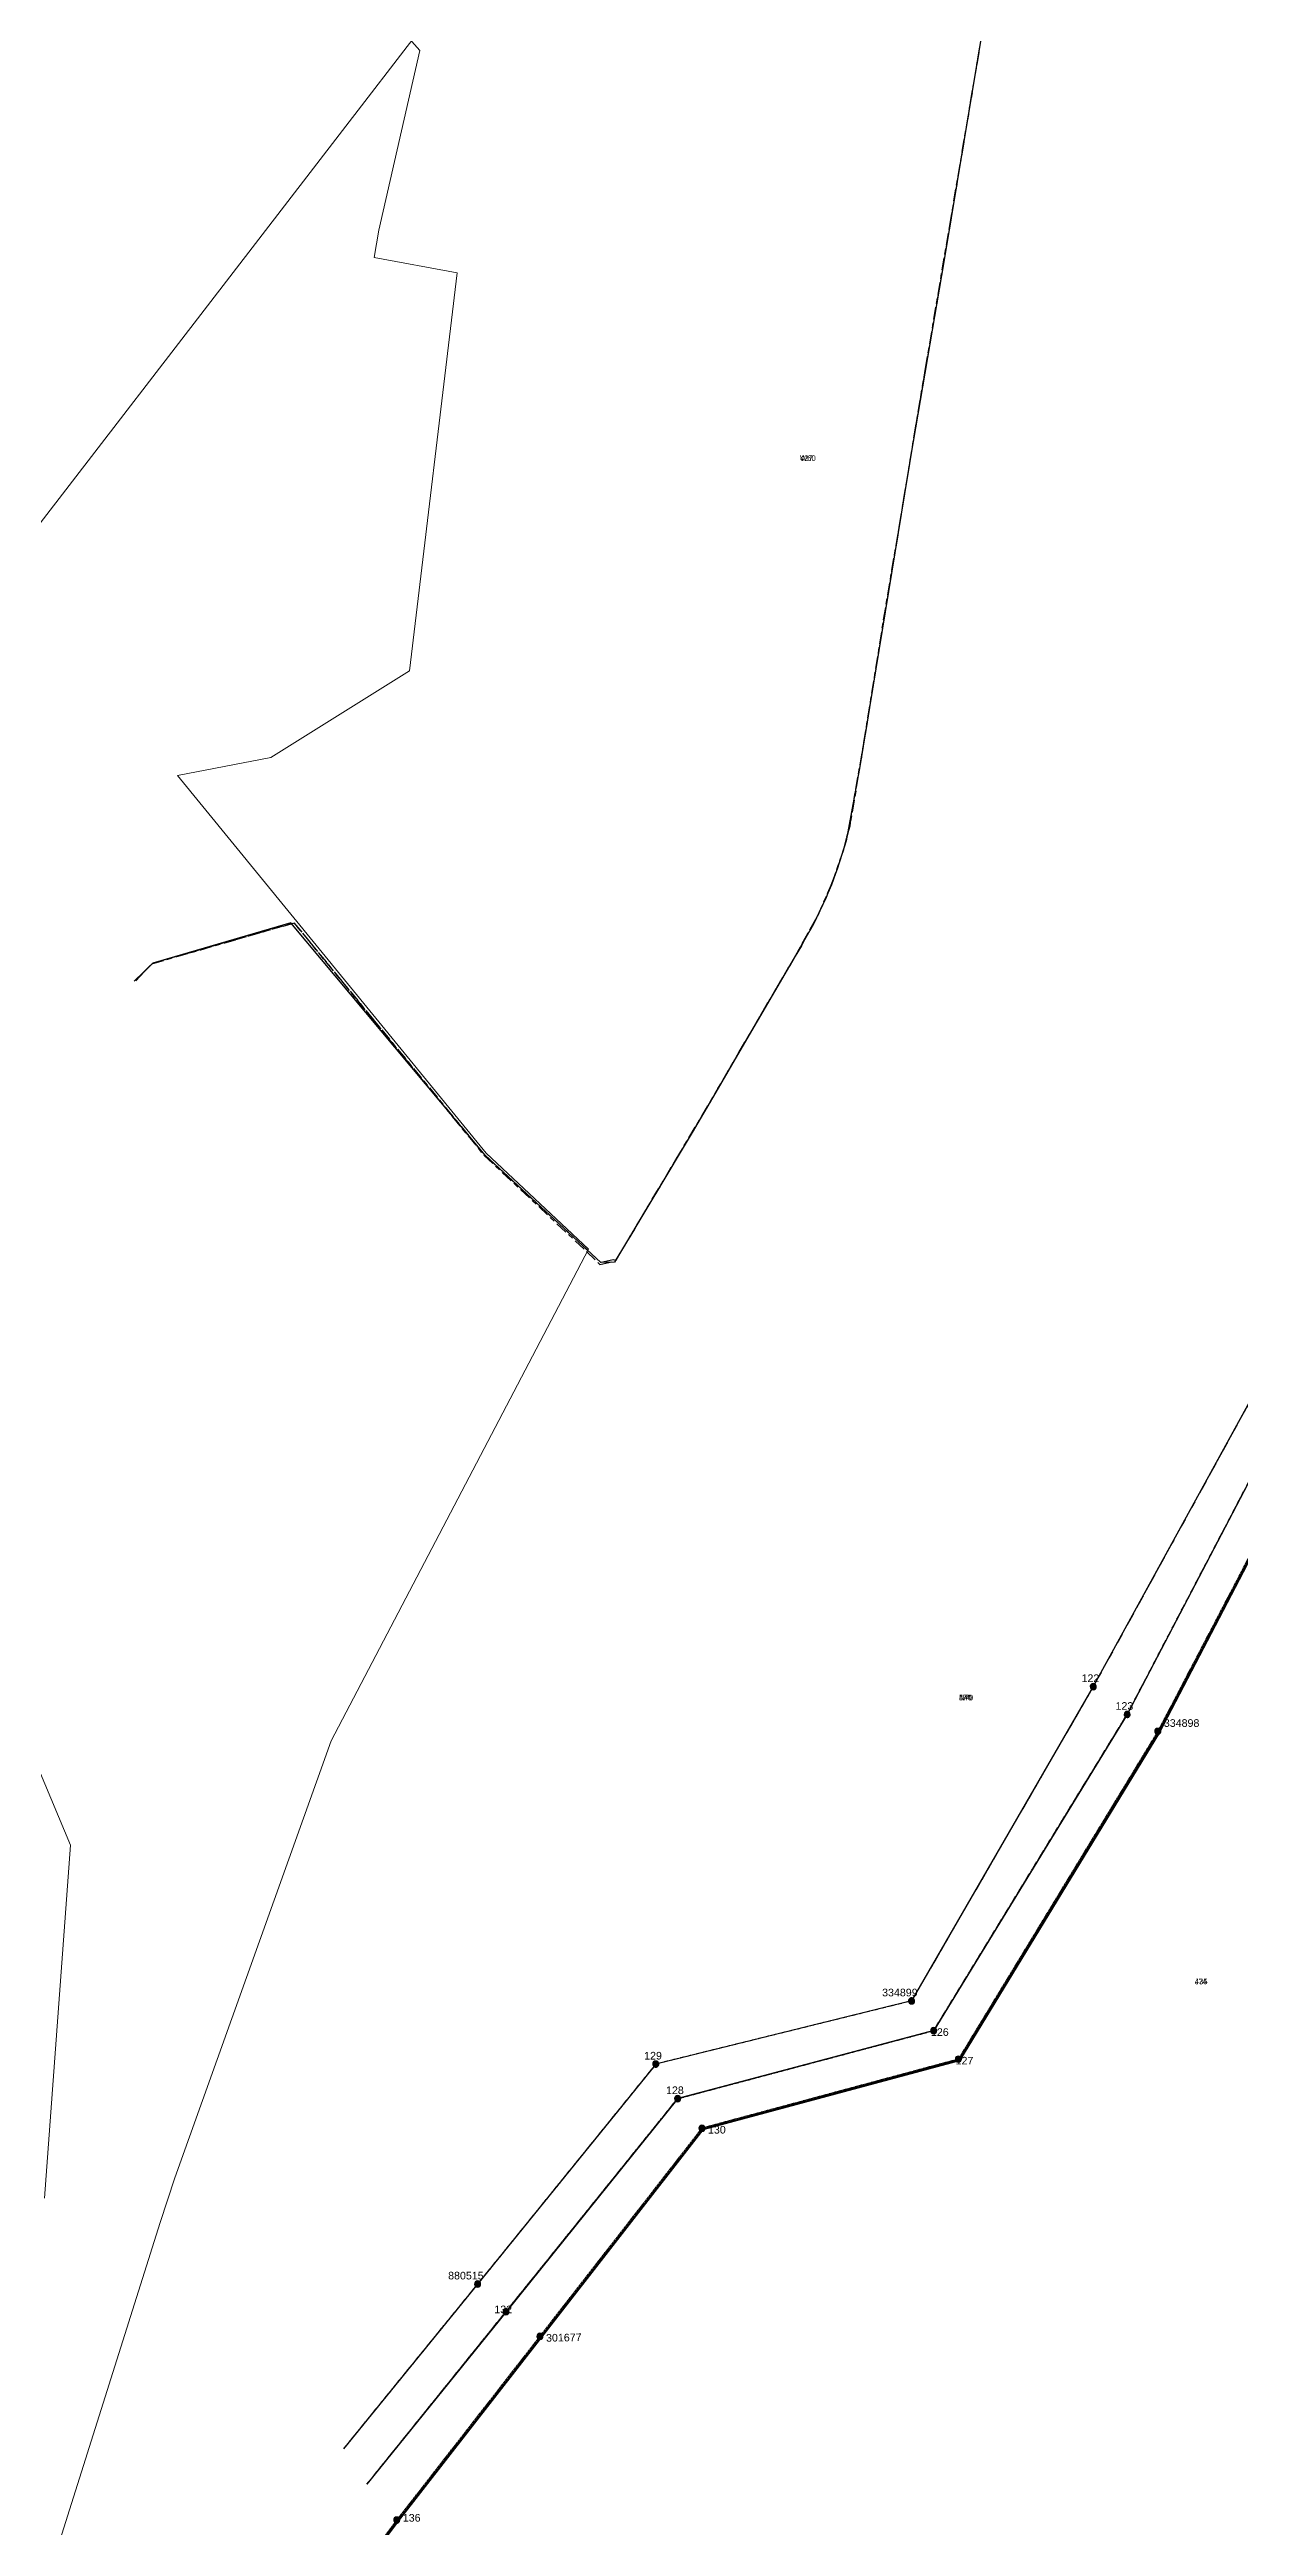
# Model space of a CAD drawing. Header units: metres. Extents: x 302931 to 308644, y 6253878 to 6257414.
# Drawn here: x 306788 to 307178, y 6255819 to 6256631 of the extents above; entities that cross this region are included whole.
import ezdxf
from ezdxf.enums import TextEntityAlignment as Align

# ---------------------------------------------------------------- set-up
doc = ezdxf.new("R2010")
doc.units = ezdxf.units.M
doc.linetypes.add('Cable Exist OH', pattern=[1, 1, 0])
doc.linetypes.add('Cable Exist UG', pattern=[8.2, 4, -1.2, 1.8, -1.2])
doc.layers.get('0').update_dxf_attribs({"color": 6})
doc.layers.add('Cadastre Land Parcels_SP_EXT', color=9, linetype='Continuous', lineweight=5)
for name, color, linetype in [('Mains_HV_EXT', 7, 'Continuous'), ('Mains_TR_EXT', 7, 'Continuous'), ('SupportsOH_SP_TR_HV_LV_SL_EXT', 7, 'Continuous'), ('Trench_SP_EXT', 7, 'Continuous')]:
    doc.layers.add(name, color=color, linetype=linetype)
doc.styles.add('POLE_LABEL', font='arial.ttf')
doc.styles.get("Standard").update_dxf_attribs({"font": 'arial.ttf'})
doc.linetypes.add('Cable E OH', pattern='A,9.4,["E",Standard,S=1.7,R=0,X=0,Y=-1],0', length=9.4)
doc.linetypes.add('Cable P UG', pattern='A,6,-0.5,["P",Standard,S=1.7,R=0,X=0.5,Y=-1],-2.9', length=9.4)

# ---------------------------------------------------------------- blocks, each defined once
blk = doc.blocks.new('POLE_EXT')
blk.add_hatch(color=256).paths.add_polyline_path([(-1, 0, 1), (1, 0, 1)])
blk.add_lwpolyline([(-1, 0, 1), (1, 0, 1)], format="xyb", close=True)
for tag, height, flags, p in [('pNumber', 2.5, 8, (-17.84, 2.07)), ('OWNED_BY', 0.2, 9, (1.35, -0.4)), ('SPECIAL_USE', 0.2, 9, (1.35, -0.8)), ('STATE', 0.2, 9, (1.35, -1)), ('cLV', 0.2, 9, (1.35, -1.4)), ('hDepth', 0.2, 9, (1.35, -1.6)), ('hDia', 0.2, 9, (1.35, -1.8)), ('cHV', 0.2, 9, (1.35, -2)), ('cLinedev', 0.2, 9, (1.35, -3.4)), ('pExisting', 0.2, 9, (1.35, -3.8)), ('pFooting', 0.2, 9, (1.35, -4.4)), ('pNew', 0.2, 9, (1.35, -4.6)), ('pRelocate', 0.2, 9, (1.35, -5)), ('pRemove', 0.2, 9, (1.35, -5.2)), ('pReplace', 0.2, 9, (1.35, -5.4)), ('pStay', 0.2, 9, (1.35, -5.6)), ('pType', 0.2, 9, (1.35, -5.8)), ('cspan', 0.2, 9, (1.35, -6)), ('STREETNAME', 0.2, 9, (1.35, -6.2)), ('SUBURB', 0.2, 9, (1.35, -6.4)), ('OPERATED_BY', 0.2, 9, (1.36, -7.01)), ('PARENT', 0.2, 9, (1.35, -0.6)), ('USAGE', 0.2, 9, (1.35, -1.2)), ('LBRACKET', 0.2, 9, (1.35, -2.2)), ('LExisting', 0.2, 9, (1.35, -2.4)), ('LANTNUMBER', 0.2, 9, (1.35, -2.6)), ('LOther', 0.2, 9, (1.35, -2.8)), ('LRemove', 0.2, 9, (1.35, -3)), ('LEGEND', 0.2, 9, (1.35, -3.2)), ('LOCATION', 0.2, 9, (1.35, -3.6)), ('PFNUMBER', 0.2, 9, (1.35, -4)), ('NEWPFNUMBER', 0.2, 9, (1.35, -4.2)), ('NOTES', 0.2, 9, (1.35, -6.6)), ('MAINTAINED_BY', 0.2, 9, (1.36, -6.81))]:
    blk.add_attdef(tag, text='', height=height, dxfattribs=dict(flags=flags)).set_placement(p, align=Align.MIDDLE_LEFT)
at = {"style": 'POLE_LABEL'}
for tag, height, flags, p in [('STRUCTURE_PLANT_NUMBER', 0.2, 9, (1.35, 0.03)), ('ASSET_NUM', 2.5, 8, (2, 2)), ('STREET_CODE', 0.2, 9, (1.35, -0.2))]:
    blk.add_attdef(tag, text='', height=height, dxfattribs=dict(at, flags=flags)).set_placement(p, align=Align.MIDDLE_LEFT)
at = {"flags": 1}
blk.add_attdef('Z', (1.35, -7.33), '', height=0.2, dxfattribs=at)

msp = doc.modelspace()

# ---------------------------------------------------------------- linework, layer by layer
at = {"layer": 'Cadastre Land Parcels_SP_EXT', "linetype": 'Continuous'}
for points in [[(307140.94, 6256938.59), (305032.22, 6254201.18)], [(306783.24, 6255790), (306823.91, 6255918.83), (306828.77, 6255933.52), (306880.03, 6256076.77), (306964.48, 6256237.89), (306930.87, 6256269.36), (306829.69, 6256393.16), (306860.28, 6256399.09), (306905.73, 6256427.44), (306921.36, 6256557.93), (306894.13, 6256563.02), (306895.71, 6256571.96), (306909.14, 6256630.79), (306862.74, 6256683.2), (306802.81, 6256742.24), (306734.23, 6256819.28)], [(306862.74, 6256683.2), (306909.14, 6256630.79), (306895.71, 6256571.96), (306894.13, 6256563.02), (306921.36, 6256557.93), (306905.73, 6256427.44), (306860.28, 6256399.09), (306829.69, 6256393.16), (306930.87, 6256269.36), (306964.48, 6256237.89), (306880.03, 6256076.77), (306828.77, 6255933.52), (306823.91, 6255918.83), (306783.24, 6255790)], [(306750.96, 6256146.44), (306794.56, 6256042.55), (306785.99, 6255926.87)]]:
    msp.add_lwpolyline(points, dxfattribs=at)
at = {"layer": 'Mains_HV_EXT', "linetype": 'Cable P UG'}
for points in [[(307098.77, 6256668.55), (307089.87, 6256614.88), (307080.95, 6256561.51), (307070.12, 6256498.17), (307053.41, 6256396.1), (307048.93, 6256371.71), (307045.99, 6256362.47), (307042.35, 6256353.18), (307038.19, 6256344.43), (307031.84, 6256333.43), (307013.25, 6256301.57), (307006.91, 6256290.68), (306998.42, 6256276.17), (306972.96, 6256233.62), (306968.51, 6256233.52), (306930.51, 6256268.69), (306866.81, 6256344.88), (306821.54, 6256331.62), (306815.47, 6256325.77)], [(307261.73, 6256286.26), (307261.52, 6256284.97), (307254.27, 6256270.66), (307249.93, 6256262.66), (307247.98, 6256258.65), (307208.95, 6256189.7), (307151.4, 6256079.67), (307085.94, 6255972.15), (307001.8, 6255949.49), (306948.76, 6255881.42), (306901.78, 6255821.13), (306862.45, 6255768.43), (306860.2, 6255717.08), (306955.59, 6255564.29), (306955.96, 6255563.13)], [(307189.21, 6256202.34), (307129.96, 6256094.51)], [(307199.11, 6256196.26), (307141.1, 6256085.41)], [(307129.96, 6256094.51), (307070.38, 6255991.48)], [(307141.1, 6256085.41), (307077.67, 6255981.77)], [(307070.38, 6255991.48), (306986.51, 6255970.78)], [(307077.67, 6255981.77), (306993.69, 6255959.45)], [(306986.51, 6255970.78), (306928.05, 6255898.69)], [(306993.69, 6255959.45), (306937.38, 6255889.61)], [(306928.05, 6255898.69), (306884.07, 6255844.66)], [(306937.38, 6255889.61), (306891.76, 6255833.03)]]:
    msp.add_lwpolyline(points, dxfattribs=at)
at = {"layer": 'Mains_HV_EXT', "linetype": 'Cable E OH'}
for points in [[(307261.74, 6256286.28), (307261.92, 6256285.1), (307254.54, 6256270.52), (307250.19, 6256262.53), (307248.25, 6256258.51), (307209.22, 6256189.56), (307151.66, 6256079.52), (307086.13, 6255971.89), (307001.97, 6255949.23), (306948.99, 6255881.23), (306902.02, 6255820.95), (306862.74, 6255768.32), (306860.5, 6255717.16), (306955.82, 6255564.49), (306955.96, 6255563.13)], [(307189.21, 6256202.34), (307129.96, 6256094.51)], [(307199.11, 6256196.26), (307141.1, 6256085.41)], [(307129.96, 6256094.51), (307070.38, 6255991.48)], [(307141.1, 6256085.41), (307077.67, 6255981.77)], [(307070.38, 6255991.48), (306986.51, 6255970.78)], [(307077.67, 6255981.77), (306993.69, 6255959.45)], [(306986.51, 6255970.78), (306928.05, 6255898.69)], [(306993.69, 6255959.45), (306937.38, 6255889.61)], [(306928.05, 6255898.69), (306884.07, 6255844.66)], [(306937.38, 6255889.61), (306891.76, 6255833.03)]]:
    msp.add_lwpolyline(points, dxfattribs=at)
at = {"layer": 'Mains_TR_EXT', "linetype": 'Cable Exist UG'}
msp.add_lwpolyline([(307095.09, 6256646.36), (307089.88, 6256614.95), (307087.4, 6256600.11), (307080.13, 6256556.61), (307071.7, 6256507.8), (307068.49, 6256488.2), (307062.13, 6256449.41), (307060.09, 6256436.94), (307055.78, 6256410.61), (307052.93, 6256393.21), (307050.09, 6256376.43), (307048.1, 6256368.98), (307044.38, 6256358.05), (307039.12, 6256346.24), (307034.26, 6256337.35), (307023.17, 6256318.61), (307011.89, 6256299.24), (307003.42, 6256284.68), (306992.11, 6256265.6), (306973.38, 6256234.22), (306972.49, 6256234.4), (306968.51, 6256233.52), (306930.51, 6256268.69), (306867.99, 6256344.8), (306821.54, 6256331.62), (306815.47, 6256325.77)], dxfattribs=at)
at = {"layer": 'Mains_TR_EXT', "linetype": 'Cable Exist OH'}
for points in [[(307189.21, 6256202.34), (307129.96, 6256094.51)], [(307141.1, 6256085.41), (307199.11, 6256196.26)], [(307208.69, 6256189.85), (307151.13, 6256079.82)], [(307129.96, 6256094.51), (307070.38, 6255991.48)], [(307077.67, 6255981.77), (307141.1, 6256085.41)], [(307151.13, 6256079.82), (307085.75, 6255972.4)], [(307070.38, 6255991.48), (306986.51, 6255970.78)], [(306993.69, 6255959.45), (307077.67, 6255981.77)], [(306986.51, 6255970.78), (306928.05, 6255898.69)], [(307085.75, 6255972.4), (307001.62, 6255949.76)], [(306937.38, 6255889.61), (306993.69, 6255959.45)], [(307001.62, 6255949.76), (306948.52, 6255881.6)], [(306928.05, 6255898.69), (306884.09, 6255844.71)], [(306891.76, 6255833.03), (306937.38, 6255889.61)], [(306948.52, 6255881.6), (306901.54, 6255821.31)], [(306901.54, 6255821.31), (306862.15, 6255768.54)]]:
    msp.add_lwpolyline(points, dxfattribs=at)
at = {"layer": 'Trench_SP_EXT', "linetype": 'Cable Exist UG'}
msp.add_lwpolyline([(306815.96, 6256325.84), (306821.19, 6256331.42), (306867.84, 6256344.89), (306867.84, 6256344.89), (306930.14, 6256268.67), (306963.8, 6256237.16), (306968.19, 6256232.92), (306973.32, 6256234.07), (306976.19, 6256238.93), (306976.19, 6256238.93), (306981.18, 6256247.21), (306993.16, 6256267.39), (307004.3, 6256286.03), (307013.7, 6256302.34), (307030.54, 6256330.92), (307037.59, 6256343.53), (307039.63, 6256347.2), (307044.21, 6256357.39), (307048.18, 6256369), (307049.21, 6256373.06), (307050.3, 6256376.68), (307050.72, 6256380.55), (307054.77, 6256403.94), (307061.24, 6256444.25), (307066.44, 6256475.25), (307074.96, 6256526.55), (307082.93, 6256573.45), (307090.79, 6256620.04), (307096.71, 6256655.75)], dxfattribs=at)

# ---------------------------------------------------------------- block references
at = {"layer": 'SupportsOH_SP_TR_HV_LV_SL_EXT'}
ref = msp.add_blockref('POLE_EXT', (307129.96, 6256094.51), dxfattribs=dict(at, rotation=359.9259702150418))
ref.add_attrib('ASSET_NUM', '122', dxfattribs={"layer": '0', "height": 2.5, "rotation": 359.98244, "style": 'POLE_LABEL'}).set_placement((307131.97, 6256095.26), align=Align.BOTTOM_RIGHT)
ref = msp.add_blockref('POLE_EXT', (307141.1, 6256085.41), dxfattribs=dict(at, rotation=359.9350738777866))
ref.add_attrib('ASSET_NUM', '123', dxfattribs={"layer": '0', "height": 2.5, "rotation": 359.98625, "style": 'POLE_LABEL'}).set_placement((307143.1, 6256086.16), align=Align.BOTTOM_RIGHT)
ref = msp.add_blockref('POLE_EXT', (307151.13, 6256079.82), dxfattribs=dict(at, rotation=0.001500603749150289))
ref.add_attrib('ASSET_NUM', '334898', dxfattribs={"layer": '0', "height": 2.5, "rotation": 0.01453, "style": 'POLE_LABEL'}).set_placement((307153.13, 6256080.57), align=Align.BOTTOM_LEFT)
ref = msp.add_blockref('POLE_EXT', (307070.38, 6255991.48), dxfattribs=dict(at, rotation=0.03131259823230434))
ref.add_attrib('ASSET_NUM', '334899', dxfattribs={"layer": '0', "height": 2.5, "rotation": 359.98623, "style": 'POLE_LABEL'}).set_placement((307072.38, 6255992.23), align=Align.BOTTOM_RIGHT)
ref = msp.add_blockref('POLE_EXT', (307077.67, 6255981.77), dxfattribs=dict(at, rotation=0.06422584046370593))
ref.add_attrib('ASSET_NUM', '126', dxfattribs={"layer": '0', "height": 2.5, "rotation": 359.94032, "style": 'POLE_LABEL'}).set_placement((307079.67, 6255982.52), align=Align.TOP_CENTER)
ref = msp.add_blockref('POLE_EXT', (306986.51, 6255970.78), dxfattribs=dict(at, rotation=359.9533812435263))
ref.add_attrib('ASSET_NUM', '129', dxfattribs={"layer": '0', "height": 2.5, "rotation": 359.96334, "style": 'POLE_LABEL'}).set_placement((306988.51, 6255971.53), align=Align.BOTTOM_RIGHT)
ref = msp.add_blockref('POLE_EXT', (307085.75, 6255972.4), dxfattribs=dict(at, rotation=0.003101247748247713))
ref.add_attrib('ASSET_NUM', '127', dxfattribs={"layer": '0', "height": 2.5, "rotation": 0.05581, "style": 'POLE_LABEL'}).set_placement((307087.75, 6255973.15), align=Align.TOP_CENTER)
ref = msp.add_blockref('POLE_EXT', (306993.69, 6255959.45), dxfattribs=dict(at, rotation=0.01600643999096009))
ref.add_attrib('ASSET_NUM', '128', dxfattribs={"layer": '0', "height": 2.5, "rotation": 0.04428, "style": 'POLE_LABEL'}).set_placement((306995.69, 6255960.2), align=Align.BOTTOM_RIGHT)
ref = msp.add_blockref('POLE_EXT', (307001.62, 6255949.76), dxfattribs=dict(at, rotation=0.004601851497398002))
ref.add_attrib('ASSET_NUM', '130', dxfattribs={"layer": '0', "height": 2.5, "rotation": 0.02061, "style": 'POLE_LABEL'}).set_placement((307003.62, 6255950.51), align=Align.TOP_LEFT)
ref = msp.add_blockref('POLE_EXT', (306928.05, 6255898.69), dxfattribs=dict(at, rotation=359.9556822064173))
ref.add_attrib('ASSET_NUM', '880515', dxfattribs={"layer": '0', "height": 2.5, "rotation": 359.96407, "style": 'POLE_LABEL'}).set_placement((306930.05, 6255899.44), align=Align.BOTTOM_RIGHT)
ref = msp.add_blockref('POLE_EXT', (306937.38, 6255889.61), dxfattribs=dict(at, rotation=359.9579830950237))
ref.add_attrib('ASSET_NUM', '132', dxfattribs={"layer": '0', "height": 2.5, "rotation": 359.9824, "style": 'POLE_LABEL'}).set_placement((306939.38, 6255890.36), align=Align.MIDDLE_RIGHT)
ref = msp.add_blockref('POLE_EXT', (306948.49, 6255881.53), dxfattribs=at)
ref.add_attrib('ASSET_NUM', '301677', dxfattribs={"layer": '0', "height": 2.5, "rotation": 1, "style": 'POLE_LABEL'}).set_placement((306950.49, 6255882.28), align=Align.TOP_LEFT)
ref = msp.add_blockref('POLE_EXT', (306901.54, 6255821.31), dxfattribs=dict(at, rotation=359.9335732740375))
ref.add_attrib('ASSET_NUM', '136', dxfattribs={"layer": '0', "height": 2.5, "rotation": 359.98013, "style": 'POLE_LABEL'}).set_placement((306903.54, 6255822.06), align=Align.MIDDLE_LEFT)

# ---------------------------------------------------------------- texts
at = {"layer": 'Mains_HV_EXT'}
for s in ['440', 'N70']:
    msp.add_text(s, height=1.8, dxfattribs=at).set_placement((307085.98, 6256090.02))
at = {"layer": 'Mains_TR_EXT'}
for s, p in [('W60', (307033.8, 6256496.28)), ('427', (307033.8, 6256496.28)), ('J74', (307085.98, 6256090.02)), ('440', (307085.98, 6256090.02)), ('J74', (307163.27, 6255996.96)), ('435', (307163.27, 6255996.96))]:
    msp.add_text(s, height=1.8, dxfattribs=at).set_placement(p)

doc.saveas('drawing.dxf')
